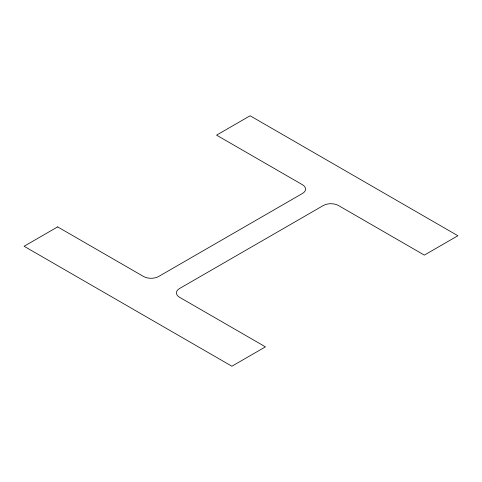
<?xml version="1.0" encoding="UTF-8"?>
<svg xmlns="http://www.w3.org/2000/svg" width="482" height="482" viewBox="0 0 482 482"><rect width="100%" height="100%" fill="white"/><g stroke="black" fill="none" stroke-linecap="round" stroke-linejoin="round"><path stroke-width="0.72" d="M57.647 226.889L24.1 246.26L231.89 366.224L265.437 346.859L179.545 297.267A10.7 6.182 0 0 1 179.545 288.531L323.326 205.519A10.7 6.182 0 0 1 338.46 205.519L424.353 255.111L457.9 235.74L250.11 115.776L216.563 135.141L302.455 184.733A10.7 6.182 0 0 1 302.455 193.469L158.674 276.481A10.7 6.182 0 0 1 143.54 276.481L57.647 226.889"/></g></svg>
